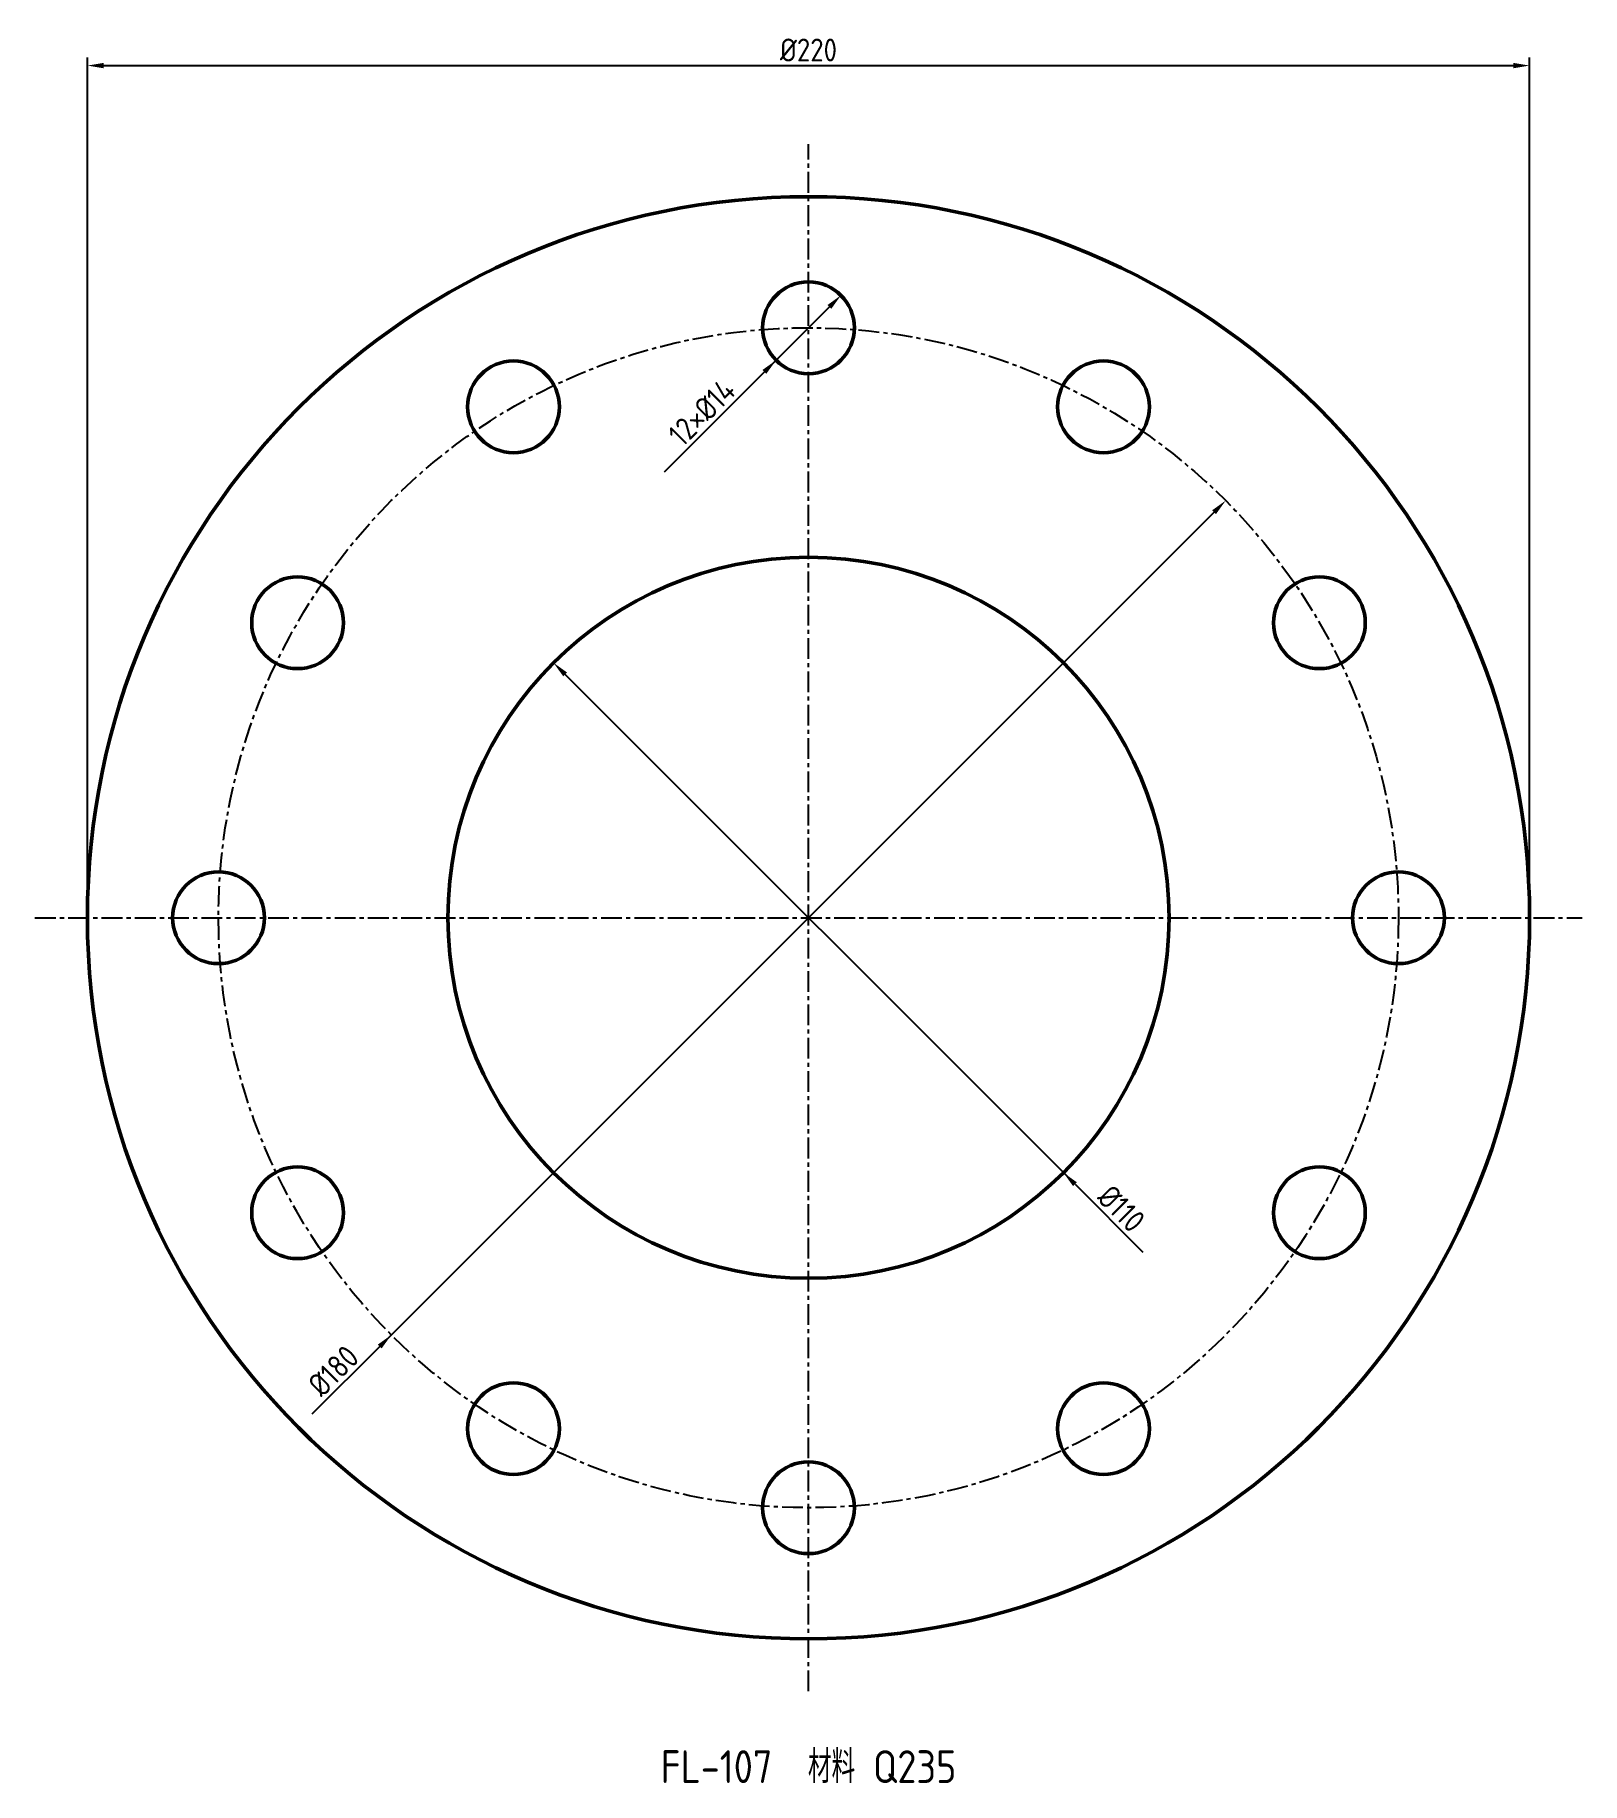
# Model space of a CAD drawing. Header units: millimetres. Extents: x -118 to 118, y -132 to 135.
import ezdxf
from ezdxf.enums import TextEntityAlignment as Align

# ---------------------------------------------------------------- set-up
doc = ezdxf.new("R2010")
doc.units = ezdxf.units.MM
doc.linetypes.add('CENTER', pattern=[5.08, 3.175, -0.635, 0.635, -0.635])
for name, color, linetype, lineweight in [('CENTER', 1, 'CENTER', 25), ('DIM', 3, 'Continuous', 18), ('HOLES', 7, 'Continuous', 50), ('OUTLINE', 7, 'Continuous', 50), ('TEXT', 7, 'Continuous', 25)]:
    doc.layers.add(name, color=color, linetype=linetype, lineweight=lineweight)
doc.styles.get("Standard").update_dxf_attribs({"font": 'gbenor.shx', "bigfont": 'gbcbig.shx'})
doc.dimstyles.new('AGENTCAD', dxfattribs={"dimtxt": 3.5, "dimasz": 2.5, "dimexe": 1.25, "dimexo": 0.625, "dimtad": 1, "dimdsep": 46, "dimtxsty": 'Standard', "dimcen": 2.5, "dimazin": 3, "dimtfac": 1, "dimtmove": 0, "dimatfit": 3})

msp = doc.modelspace()

# ---------------------------------------------------------------- linework, layer by layer
at = {"layer": 'CENTER', "linetype": 'CENTER'}
for p, q in [((0, -118), (0, 118)), ((-118, 0), (118, 0))]:
    msp.add_line(p, q, dxfattribs=at)
msp.add_circle((0, 0), 90, dxfattribs=at)
at = {"layer": 'HOLES'}
for centre in [(0, 90), (-45, 77.942), (45, 77.942), (-77.942, 45), (77.942, 45), (-90, 0), (90, 0), (-77.942, -45), (77.942, -45), (-45, -77.942), (45, -77.942), (0, -90)]:
    msp.add_circle(centre, 7, dxfattribs=at)
at = {"layer": 'OUTLINE'}
for radius in [110, 55]:
    msp.add_circle((0, 0), radius, dxfattribs=at)

# ---------------------------------------------------------------- texts
at = {"layer": 'TEXT'}
msp.add_text('FL-107  材料 Q235', height=5, dxfattribs=at).set_placement((0, -127), align=Align.TOP_CENTER)

# ---------------------------------------------------------------- dimensions: what is measured, and where the dimension line sits
at = {"layer": 'DIM'}
msp.add_linear_dim(base=(-110, 130), p1=(-110, 0), p2=(110, 0), text='Ø<>', dimstyle='AGENTCAD', dxfattribs=at).render()
msp.add_diameter_dim_2p(p1=(4.95, 94.95), p2=(-4.95, 85.05), text='12×<>', dimstyle='AGENTCAD', dxfattribs=at).render()
for p1, p2 in [((63.64, 63.64), (-63.64, -63.64)), ((-38.891, 38.891), (38.891, -38.891))]:
    msp.add_diameter_dim_2p(p1=p1, p2=p2, dimstyle='AGENTCAD', dxfattribs=at).render()

doc.saveas('drawing.dxf')
